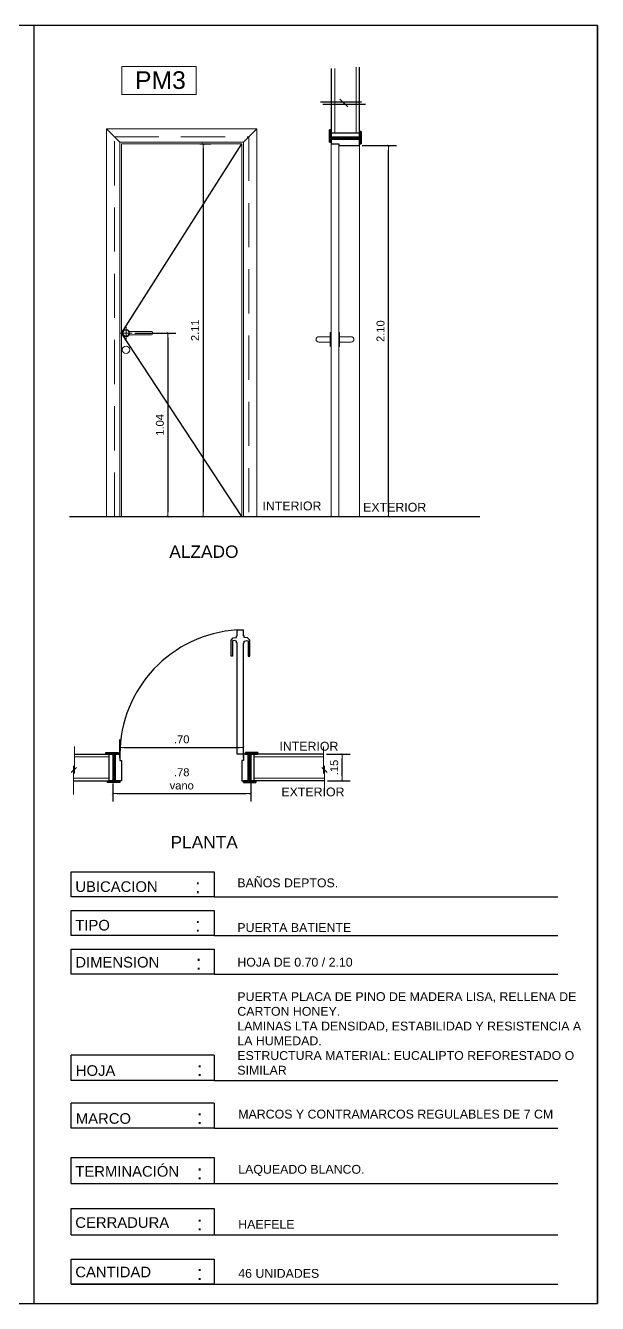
# Model space of a CAD drawing. Extents: x 465 to 637, y -105 to -61.
# Drawn here: x 470.93 to 474.17, y -72.07 to -64.84 of the extents above; entities that cross this region are included whole.
import ezdxf

# ---------------------------------------------------------------- set-up
doc = ezdxf.new("R2010")
doc.units = 0
doc.linetypes.add('DASHED2', pattern=[0.375, 0.25, -0.125])
doc.linetypes.add('HIDDEN', pattern=[9.525, 6.35, -3.175])
for name, color, linetype, lineweight in [('A-Aberturas', 2, 'Continuous', 18), ('A-Cotas', 1, 'Continuous', 5), ('A-Muros', 4, 'Continuous', 18)]:
    doc.layers.add(name, color=color, linetype=linetype, lineweight=lineweight)
for name, color, linetype in [('A-Pisos', 251, 'Continuous'), ('A-Proyección', 1, 'HIDDEN'), ('A-Revoque', 1, 'Continuous'), ('A-Texto', 3, 'Continuous')]:
    doc.layers.add(name, color=color, linetype=linetype)
doc.styles.add('ARIAL', font='arial.ttf')
doc.styles.add('ROMANS', font='arial.ttf')
doc.dimstyles.new('ST-COTA-25', dxfattribs={"dimscale": 0.25, "dimtxt": 0.18, "dimasz": 0.1, "dimexe": 0.18, "dimexo": 0.0625, "dimgap": 0.09, "dimtad": 1, "dimzin": 4, "dimdsep": 46, "dimtxsty": 'ARIAL', "dimblk1": 'COTA_N', "dimblk2": 'COTA_N', "dimsah": 1, "dimcen": 0.09, "dimclrd": 8, "dimclre": 8, "dimclrt": 140, "dimadec": 0, "dimazin": 0, "dimtfac": 1, "dimtix": 1, "dimtmove": 0, "dimatfit": 3, "dimldrblk": 'COTA_N', "dimfxl": 0.18, "dimtolj": 1, "dimtzin": 0, "dimarcsym": 0})

# ---------------------------------------------------------------- blocks, each defined once
blk = doc.blocks.new('CORTE-GA')
at = {"color": 1}
for p, q in [((-0.101, 0), (0.124, 0)), ((-0.047, 0.019), (-0.088, -0.023)), ((-0.253, -0.008), (-0.041, -0.008))]:
    blk.add_line(p, q, dxfattribs=at)
blk = doc.blocks.new('COTA_N')
for p, q in [((-1, 0), (0, 0)), ((0, 0.5), (0, -0.5))]:
    blk.add_line(p, q)
at = {"color": 3, "const_width": 0.065}
blk.add_lwpolyline([(0.14, 0.14), (0.28, 0.28), (0, 0), (-0.14, -0.14), (-0.28, -0.28)], dxfattribs=at)
blk = doc.blocks.new('*D95')
at = {"layer": 'A-Cotas', "color": 8, "lineweight": -2, "transparency": 16777216}
for p, q in [((471.4655, -68.9831), (471.4655, -68.8794)), ((471.4905, -68.9244), (472.1405, -68.9244)), ((472.1655, -68.9831), (472.1655, -68.8794))]:
    blk.add_line(p, q, dxfattribs=at)
at = {"layer": 'Defpoints', "color": 0, "transparency": 16777216}
for p in [(472.1655, -68.9244), (471.4655, -68.9988), (472.1655, -68.9988)]:
    blk.add_point(p, dxfattribs=at)
at = {"layer": 'A-Cotas', "color": 8, "lineweight": -2, "transparency": 16777216, "xscale": 0.025, "yscale": 0.025, "zscale": 0.025, "rotation": 180}
blk.add_blockref('COTA_N', (471.4655, -68.9244), dxfattribs=at)
at = {"layer": 'A-Cotas', "color": 8, "lineweight": -2, "transparency": 16777216, "xscale": 0.025, "yscale": 0.025, "zscale": 0.025}
blk.add_blockref('COTA_N', (472.1655, -68.9244), dxfattribs=at)
at = {"layer": 'A-Cotas', "transparency": 16777216, "insert": (471.8155, -68.8789), "char_height": 0.045, "attachment_point": 5, "style": 'ARIAL'}
blk.add_mtext('\\A1;.70', dxfattribs=at)
blk = doc.blocks.new('*D96')
at = {"layer": 'A-Cotas', "color": 8, "lineweight": -2, "transparency": 16777216}
for p, q in [((472.837, -65.5179), (473.0305, -65.5179)), ((472.9855, -67.5929), (472.9855, -65.5429)), ((472.8226, -67.6179), (473.0305, -67.6179))]:
    blk.add_line(p, q, dxfattribs=at)
at = {"layer": 'Defpoints', "color": 0, "transparency": 16777216}
for p in [(472.8213, -65.5179), (472.9855, -65.5179), (472.807, -67.6179)]:
    blk.add_point(p, dxfattribs=at)
at = {"layer": 'A-Cotas', "color": 8, "lineweight": -2, "transparency": 16777216, "xscale": 0.025, "yscale": 0.025, "zscale": 0.025}
for p, rotation in [((472.9855, -65.5179), 90), ((472.9855, -67.6179), 270)]:
    blk.add_blockref('COTA_N', p, dxfattribs=dict(at, rotation=rotation))
at = {"layer": 'A-Cotas', "transparency": 16777216, "insert": (472.94, -66.5679), "char_height": 0.045, "attachment_point": 5, "rotation": 90, "style": 'ARIAL'}
blk.add_mtext('\\A1;2.10', dxfattribs=at)
blk = doc.blocks.new('*D97')
at = {"layer": 'A-Cotas', "color": 8, "lineweight": -2, "transparency": 16777216}
for p, q in [((472.6339, -68.9628), (472.7685, -68.9628)), ((472.7235, -69.0878), (472.7235, -68.9878)), ((472.6394, -69.1128), (472.7685, -69.1128))]:
    blk.add_line(p, q, dxfattribs=at)
at = {"layer": 'Defpoints', "color": 0, "transparency": 16777216}
for p in [(472.6183, -68.9628), (472.7235, -68.9628), (472.6238, -69.1128)]:
    blk.add_point(p, dxfattribs=at)
at = {"layer": 'A-Cotas', "color": 8, "lineweight": -2, "transparency": 16777216, "xscale": 0.025, "yscale": 0.025, "zscale": 0.025}
for p, rotation in [((472.7235, -68.9628), 90), ((472.7235, -69.1128), 270)]:
    blk.add_blockref('COTA_N', p, dxfattribs=dict(at, rotation=rotation))
at = {"layer": 'A-Cotas', "transparency": 16777216, "insert": (472.6781, -69.0378), "char_height": 0.045, "attachment_point": 5, "rotation": 90, "style": 'ARIAL'}
blk.add_mtext('\\A1;.15', dxfattribs=at)
blk = doc.blocks.new('*D98')
at = {"layer": 'A-Cotas', "color": 8, "lineweight": -2, "transparency": 16777216}
for p, q in [((471.9179, -65.5079), (471.9811, -65.5079)), ((471.9361, -65.5329), (471.9361, -67.5929)), ((471.9179, -67.6179), (471.9811, -67.6179))]:
    blk.add_line(p, q, dxfattribs=at)
at = {"layer": 'Defpoints', "color": 0, "transparency": 16777216}
for p in [(471.9023, -65.5079), (471.9023, -67.6179), (471.9361, -67.6179)]:
    blk.add_point(p, dxfattribs=at)
at = {"layer": 'A-Cotas', "color": 8, "lineweight": -2, "transparency": 16777216, "xscale": 0.025, "yscale": 0.025, "zscale": 0.025}
for p, rotation in [((471.9361, -65.5079), 90), ((471.9361, -67.6179), 270)]:
    blk.add_blockref('COTA_N', p, dxfattribs=dict(at, rotation=rotation))
at = {"layer": 'A-Cotas', "transparency": 16777216, "insert": (471.891, -66.5629), "char_height": 0.045, "attachment_point": 5, "rotation": 90, "style": 'ARIAL'}
blk.add_mtext('\\A1;2.11', dxfattribs=at)
blk = doc.blocks.new('*D99')
at = {"layer": 'A-Cotas', "color": 8, "lineweight": -2, "transparency": 16777216}
for p, q in [((471.5511, -66.5791), (471.7826, -66.5791)), ((471.7376, -66.6041), (471.7376, -67.5929)), ((471.5511, -67.6179), (471.7826, -67.6179))]:
    blk.add_line(p, q, dxfattribs=at)
at = {"layer": 'Defpoints', "color": 0, "transparency": 16777216}
for p in [(471.5355, -66.5791), (471.5355, -67.6179), (471.7376, -67.6179)]:
    blk.add_point(p, dxfattribs=at)
at = {"layer": 'A-Cotas', "color": 8, "lineweight": -2, "transparency": 16777216, "xscale": 0.025, "yscale": 0.025, "zscale": 0.025}
for p, rotation in [((471.7376, -66.5791), 90), ((471.7376, -67.6179), 270)]:
    blk.add_blockref('COTA_N', p, dxfattribs=dict(at, rotation=rotation))
at = {"layer": 'A-Cotas', "transparency": 16777216, "insert": (471.6921, -67.0985), "char_height": 0.045, "attachment_point": 5, "rotation": 90, "style": 'ARIAL'}
blk.add_mtext('\\A1;1.04', dxfattribs=at)
blk = doc.blocks.new('*D100')
at = {"layer": 'A-Cotas', "color": 8, "lineweight": -2, "transparency": 16777216}
for p, q in [((471.4255, -69.1284), (471.4255, -69.2307)), ((472.2055, -69.1284), (472.2055, -69.2307)), ((471.4505, -69.1857), (472.1805, -69.1857))]:
    blk.add_line(p, q, dxfattribs=at)
at = {"layer": 'Defpoints', "color": 0, "transparency": 16777216}
for p in [(471.4255, -69.1128), (472.2055, -69.1128), (472.2055, -69.1857)]:
    blk.add_point(p, dxfattribs=at)
at = {"layer": 'A-Cotas', "color": 8, "lineweight": -2, "transparency": 16777216, "xscale": 0.025, "yscale": 0.025, "zscale": 0.025, "rotation": 180}
blk.add_blockref('COTA_N', (471.4255, -69.1857), dxfattribs=at)
at = {"layer": 'A-Cotas', "color": 8, "lineweight": -2, "transparency": 16777216, "xscale": 0.025, "yscale": 0.025, "zscale": 0.025}
blk.add_blockref('COTA_N', (472.2055, -69.1857), dxfattribs=at)
at = {"layer": 'A-Cotas', "transparency": 16777216, "insert": (471.8155, -69.1027), "char_height": 0.045, "attachment_point": 5, "style": 'ARIAL'}
blk.add_mtext('\\A1;.78\\Pvano', dxfattribs=at)

msp = doc.modelspace()

# ---------------------------------------------------------------- hatches: boundary and pattern name
at = {"transparency": 33554661}
h = msp.add_hatch(dxfattribs=at)
h.set_pattern_fill('ANSI31', color=1, scale=0.001, angle=360, style=0)
h.set_pattern_definition([(45, (429.252796, -168.3744593), (-0.00224506403, 0.00224506403), [])])
h.paths.add_polyline_path([(472.8213, -65.4829), (472.6613, -65.4829), (472.6613, -65.4679), (472.8213, -65.4679)])
h = msp.add_hatch(dxfattribs=at)
h.set_pattern_fill('ANSI31', color=1, scale=0.001, angle=270, style=0)
h.set_pattern_definition([(315, (369.468928, -26.4892188), (0.00224506403, 0.00224506403), [])])
h.paths.add_polyline_path([(471.4255, -68.9628), (471.4255, -69.1128), (471.4405, -69.1128), (471.4405, -68.9628)])
h = msp.add_hatch(dxfattribs=at)
h.set_pattern_fill('ANSI31', color=2, scale=0.001, angle=270, style=0)
h.set_pattern_definition([(315, (369.298928, -25.5542188), (0.00224506403, 0.00224506403), [])])
h.paths.add_polyline_path([(472.1905, -69.1128), (472.1905, -68.9628), (472.2055, -68.9628), (472.2055, -69.1128)])

# ---------------------------------------------------------------- linework, layer by layer
at = {"color": 2, "transparency": 33554661}
for p, q in [((472.6613, -65.4679), (472.6613, -65.4479)), ((472.8213, -65.4679), (472.8213, -65.4479)), ((472.1295, -68.2923), (472.1295, -68.259)), ((472.1295, -68.259), (472.1655, -68.259)), ((472.1295, -68.2923), (472.1295, -68.259)), ((472.1295, -68.259), (472.1655, -68.259)), ((472.1655, -68.2923), (472.1655, -68.259)), ((472.1655, -68.2923), (472.1655, -68.259)), ((472.095, -68.3176), (472.1069, -68.3047)), ((472.095, -68.3176), (472.1069, -68.3047)), ((472.095, -68.4069), (472.095, -68.3176)), ((472.095, -68.4069), (472.095, -68.3176)), ((472.1112, -68.3197), (472.1036, -68.3214)), ((472.1112, -68.3197), (472.1036, -68.3214)), ((472.1036, -68.3214), (472.1036, -68.4069)), ((472.1036, -68.3214), (472.1036, -68.4069)), ((472.1069, -68.3047), (472.1262, -68.302)), ((472.1069, -68.3047), (472.1262, -68.302)), ((472.1257, -68.3224), (472.1112, -68.3197)), ((472.1257, -68.3224), (472.1112, -68.3197)), ((472.1257, -68.3321), (472.1257, -68.3224)), ((472.1257, -68.3321), (472.1257, -68.3224)), ((472.1295, -68.3321), (472.1257, -68.3321)), ((472.1295, -68.3321), (472.1257, -68.3321)), ((472.1262, -68.2923), (472.1295, -68.2923)), ((472.1262, -68.302), (472.1262, -68.2923)), ((472.1262, -68.2923), (472.1295, -68.2923)), ((472.1262, -68.302), (472.1262, -68.2923)), ((472.1295, -68.9628), (472.1295, -68.3321)), ((472.1295, -68.9628), (472.1295, -68.3321)), ((472.1687, -68.2923), (472.1655, -68.2923)), ((472.1687, -68.2923), (472.1655, -68.2923)), ((472.1655, -68.9628), (472.1655, -68.3321)), ((472.1655, -68.3321), (472.1693, -68.3321)), ((472.1655, -68.9628), (472.1655, -68.3321)), ((472.1655, -68.3321), (472.1693, -68.3321)), ((472.1687, -68.302), (472.1687, -68.2923)), ((472.1687, -68.302), (472.1687, -68.2923)), ((472.1881, -68.3047), (472.1687, -68.302)), ((472.1881, -68.3047), (472.1687, -68.302)), ((472.1693, -68.3224), (472.1838, -68.3197)), ((472.1693, -68.3224), (472.1838, -68.3197)), ((472.1693, -68.3321), (472.1693, -68.3224)), ((472.1693, -68.3321), (472.1693, -68.3224)), ((472.1838, -68.3197), (472.1913, -68.3214)), ((472.1838, -68.3197), (472.1913, -68.3214)), ((472.1999, -68.3176), (472.1881, -68.3047)), ((472.1999, -68.3176), (472.1881, -68.3047)), ((472.1913, -68.3214), (472.1913, -68.4069)), ((472.1913, -68.3214), (472.1913, -68.4069)), ((472.1999, -68.4069), (472.1999, -68.3176)), ((472.1999, -68.4069), (472.1999, -68.3176)), ((472.1036, -68.4069), (472.095, -68.4069)), ((472.1036, -68.4069), (472.095, -68.4069)), ((472.1913, -68.4069), (472.1999, -68.4069)), ((472.1913, -68.4069), (472.1999, -68.4069)), ((471.4255, -68.9628), (471.4055, -68.9628)), ((472.1655, -68.9628), (472.1295, -68.9628)), ((472.1655, -68.9628), (472.1295, -68.9628)), ((472.2055, -68.9628), (472.2255, -68.9628)), ((471.4255, -69.1128), (471.4055, -69.1128)), ((472.2055, -69.1128), (472.2255, -69.1128))]:
    msp.add_line(p, q, dxfattribs=at)
for points in [[(472.6513, -65.4279), (472.6513, -65.4979), (472.6613, -65.4979), (472.6613, -65.4279)], [(471.3855, -68.9528), (471.4555, -68.9528), (471.4555, -68.9628), (471.3855, -68.9628)], [(472.2455, -68.9528), (472.1755, -68.9528), (472.1755, -68.9628), (472.2455, -68.9628)], [(471.3955, -69.1128), (471.4655, -69.1128), (471.4655, -69.1228), (471.3955, -69.1228)]]:
    msp.add_lwpolyline(points, close=True, dxfattribs=at)
at = {"color": 2, "linetype": 'ByBlock', "transparency": 33554661}
for points in [[(472.6513, -65.4279), (472.6613, -65.4279), (472.6613, -65.4979), (472.6513, -65.4979)], [(472.6613, -65.4479), (472.6613, -65.4679), (472.8213, -65.4679), (472.8213, -65.4479)], [(472.8213, -65.4379), (472.8313, -65.4379), (472.8313, -65.5079), (472.8213, -65.5079)], [(472.6613, -65.4829), (472.6613, -65.5079), (472.7033, -65.5079), (472.7033, -65.5179), (472.8213, -65.5179), (472.8213, -65.4829)], [(471.4055, -68.9628), (471.4255, -68.9628), (471.4255, -69.1128), (471.4055, -69.1128)], [(471.4405, -68.9628), (471.4655, -68.9628), (471.4655, -68.9988), (471.4755, -68.9988), (471.4755, -69.1128), (471.4405, -69.1128)], [(472.1905, -68.9628), (472.1655, -68.9628), (472.1655, -68.9988), (472.1555, -68.9988), (472.1555, -69.1128), (472.1905, -69.1128)], [(472.2455, -68.9528), (472.2455, -68.9628), (472.1755, -68.9628), (472.1755, -68.9528)], [(472.2255, -68.9628), (472.2055, -68.9628), (472.2055, -69.1128), (472.2255, -69.1128)], [(472.2355, -69.1128), (472.2355, -69.1228), (472.1655, -69.1228), (472.1655, -69.1128)]]:
    msp.add_lwpolyline(points, close=True, dxfattribs=at)
at = {"transparency": 33554661}
for points in [[(472.8213, -65.4379), (472.8213, -65.5079), (472.8313, -65.5079), (472.8313, -65.4379)], [(472.2355, -69.1128), (472.1655, -69.1128), (472.1655, -69.1228), (472.2355, -69.1228)]]:
    msp.add_lwpolyline(points, close=True, dxfattribs=at)
at = {"color": 1, "transparency": 33554661}
msp.add_arc((472.1741, -68.9662), 0.7086, 93.61301, 179.72057, dxfattribs=at)
at = {"layer": 'A-Aberturas', "color": 3}
for p, q in [((471.3905, -65.4229), (472.2405, -65.4229)), ((471.3905, -67.6179), (471.3905, -65.4229)), ((472.2405, -65.4229), (472.2405, -67.6179)), ((471.4655, -65.4979), (472.1655, -65.4979)), ((471.4655, -67.6179), (471.4655, -65.4979)), ((472.1655, -65.4979), (472.1655, -67.6179))]:
    msp.add_line(p, q, dxfattribs=at)
at = {"layer": 'A-Aberturas', "color": 1, "linetype": 'DASHED2'}
for p, q in [((471.4355, -65.4679), (472.1955, -65.4679)), ((471.4355, -67.6179), (471.4355, -65.4679)), ((472.1955, -65.4679), (472.1955, -67.6179))]:
    msp.add_line(p, q, dxfattribs=at)
at = {"layer": 'A-Aberturas', "color": 1}
for p, q in [((471.4755, -65.5079), (472.1555, -65.5079)), ((471.4755, -67.6179), (471.4755, -65.5079)), ((472.1555, -65.5079), (472.1555, -67.6179))]:
    msp.add_line(p, q, dxfattribs=at)
at = {"layer": 'A-Aberturas'}
for p, q in [((472.8213, -65.5179), (472.8213, -67.6179)), ((472.5903, -66.5999), (472.6558, -66.5999)), ((472.7743, -66.5999), (472.7088, -66.5999)), ((472.5903, -66.6299), (472.6558, -66.6299)), ((472.7743, -66.6299), (472.7088, -66.6299))]:
    msp.add_line(p, q, dxfattribs=at)
at = {"layer": 'A-Aberturas', "color": 3}
for points in [[(471.4655, -65.4979), (471.3905, -65.4229)], [(472.2405, -65.4229), (472.1655, -65.4979)]]:
    msp.add_lwpolyline(points, dxfattribs=at)
msp.add_lwpolyline([(472.6613, -67.6179), (472.7033, -67.6179), (472.7033, -65.5079), (472.6613, -65.5079)], close=True, dxfattribs=at)
at = {"layer": 'A-Aberturas'}
for points in [[(472.6563, -66.6549), (472.6613, -66.6549), (472.6613, -66.5749), (472.6558, -66.5749), (472.6558, -66.6549)], [(472.7083, -66.6549), (472.7033, -66.6549), (472.7033, -66.5749), (472.7088, -66.5749), (472.7088, -66.6549)]]:
    msp.add_lwpolyline(points, dxfattribs=at)
for centre, start, end in [((472.5903, -66.6149), 90, 270), ((472.7743, -66.6149), 270, 90)]:
    msp.add_arc(centre, 0.015, start, end, dxfattribs=at)
at = {"layer": 'A-Cotas'}
for p, q in [((471.5005, -66.5441), (471.5005, -66.6141)), ((471.5355, -66.5791), (471.4655, -66.5791)), ((471.6455, -66.5691), (471.5144, -66.5691)), ((471.6455, -66.5891), (471.5144, -66.5891)), ((471.6505, -66.5741), (471.6505, -66.5841))]:
    msp.add_line(p, q, dxfattribs=at)
at = {"layer": 'A-Cotas', "color": 1}
msp.add_lwpolyline([(471.4776, -65.2277), (471.8971, -65.2277), (471.8971, -65.0692), (471.4776, -65.0692)], close=True, dxfattribs=at)
at = {"layer": 'A-Cotas'}
for centre, radius in [((471.5005, -66.5791), 0.0209), ((471.5005, -66.5791), 0.0171), ((471.5005, -66.6733), 0.0209)]:
    msp.add_circle(centre, radius, dxfattribs=at)
for centre, start, end in [((471.6455, -66.5741), 0, 90), ((471.6455, -66.5841), 270, 0)]:
    msp.add_arc(centre, 0.005, start, end, dxfattribs=at)
at = {"layer": 'A-Muros'}
for p, q in [((472.6813, -65.0808), (472.6813, -65.4479)), ((472.8013, -65.4479), (472.8013, -65.0732)), ((471.2087, -68.9778), (471.4055, -68.9778)), ((472.6183, -68.9778), (472.2255, -68.9778)), ((471.2032, -69.0978), (471.4055, -69.0978)), ((472.6238, -69.0978), (472.2255, -69.0978))]:
    msp.add_line(p, q, dxfattribs=at)
at = {"layer": 'A-Muros', "color": 2}
msp.add_line((472.1905, -68.9778), (472.1905, -69.0978), dxfattribs=at)
at = {"layer": 'A-Pisos', "color": 4}
msp.add_line((471.1799, -67.6179), (473.5019, -67.6179), dxfattribs=at)
at = {"layer": 'A-Proyección'}
for p, q in [((472.6013, -65.2708), (472.8325, -65.2708)), ((472.8549, -65.2844), (472.6131, -65.2844)), ((472.7098, -65.2545), (472.7544, -65.2991))]:
    msp.add_line(p, q, dxfattribs=at)
at = {"layer": 'A-Proyección', "color": 1, "linetype": 'HIDDEN', "ltscale": 0.5}
for p, q in [((471.4755, -66.5791), (472.1555, -65.5079)), ((472.1555, -67.6179), (471.4755, -66.5791))]:
    msp.add_line(p, q, dxfattribs=at)
at = {"layer": 'A-Revoque', "color": 1}
for p, q in [((472.6613, -65.0808), (472.6613, -65.5029)), ((472.8213, -65.5029), (472.8213, -65.0732))]:
    msp.add_line(p, q, dxfattribs=at)
at = {"layer": 'A-Revoque', "color": 2}
for p, q in [((472.6763, -65.4829), (472.6613, -65.4829)), ((472.8213, -65.4829), (472.7963, -65.4829)), ((472.1905, -68.9778), (472.1905, -68.9628)), ((472.1905, -69.1128), (472.1905, -69.0978))]:
    msp.add_line(p, q, dxfattribs=at)
at = {"layer": 'A-Revoque'}
for p, q in [((471.2087, -68.9628), (471.4255, -68.9628)), ((472.6183, -68.9628), (472.2255, -68.9628)), ((471.2032, -69.1128), (471.4255, -69.1128)), ((472.6238, -69.1128), (472.2255, -69.1128))]:
    msp.add_line(p, q, dxfattribs=at)
at = {"layer": 'A-Texto', "color": 1}
for p, q in [((471.1895, -69.6291), (471.9985, -69.6291)), ((471.1895, -69.7708), (471.1895, -69.6291)), ((471.9985, -69.6291), (471.9985, -69.7708)), ((471.9985, -69.7708), (471.1895, -69.7708)), ((471.9985, -69.7708), (473.9421, -69.7708)), ((471.1895, -69.9893), (471.1895, -69.8476)), ((471.1895, -69.8476), (471.9985, -69.8476)), ((471.9985, -69.8476), (471.9985, -69.9893)), ((471.9985, -69.9893), (471.1895, -69.9893)), ((471.9985, -69.9893), (473.9421, -69.9893)), ((471.1895, -70.2078), (471.1895, -70.0661)), ((471.1895, -70.0661), (471.9985, -70.0661)), ((471.9985, -70.0661), (471.9985, -70.2078)), ((471.9985, -70.2078), (471.1895, -70.2078)), ((471.9985, -70.2078), (473.9421, -70.2078)), ((471.1895, -70.809), (471.1895, -70.6673)), ((471.9985, -70.6673), (471.1895, -70.6673)), ((471.9985, -70.6673), (471.9985, -70.809)), ((471.9985, -70.809), (471.1895, -70.809)), ((471.9985, -70.809), (471.1895, -70.809)), ((471.9985, -70.809), (473.9421, -70.809)), ((471.1895, -71.0803), (471.1895, -70.9386)), ((471.9985, -70.9386), (471.1895, -70.9386)), ((471.9985, -70.9386), (471.9985, -71.0803)), ((471.9985, -71.0803), (471.1895, -71.0803)), ((471.9985, -71.0803), (471.1895, -71.0803)), ((471.9985, -71.0803), (473.9421, -71.0803)), ((471.1895, -71.393), (471.1895, -71.2453)), ((471.1895, -71.2453), (471.9985, -71.2453)), ((471.9985, -71.2453), (471.9985, -71.393)), ((471.1895, -71.393), (473.9421, -71.393)), ((471.1895, -71.6828), (471.1895, -71.5352)), ((471.1895, -71.5352), (471.9985, -71.5352)), ((471.9985, -71.5352), (471.9985, -71.6828)), ((471.1895, -71.6828), (473.9421, -71.6828)), ((471.1895, -71.9626), (471.1895, -71.8209)), ((471.1895, -71.8209), (471.9985, -71.8209)), ((471.9985, -71.8209), (471.9985, -71.9626)), ((471.1895, -71.9626), (473.9421, -71.9626)), ((471.9985, -71.9626), (471.1895, -71.9626))]:
    msp.add_line(p, q, dxfattribs=at)
at = {"layer": 'A-Texto'}
msp.add_lwpolyline([(464.6023, -72.0718), (474.1667, -72.0718), (474.1667, -64.8381), (464.6023, -64.8381)], close=True, dxfattribs=at)
for points in [[(470.9786, -64.8381), (470.9786, -72.0718)], [(470.9786, -64.8381), (470.9786, -72.0718)], [(474.1667, -64.8381), (474.1667, -72.0718)]]:
    msp.add_lwpolyline(points, dxfattribs=at)

# ---------------------------------------------------------------- block references
at = {"layer": 'A-Aberturas', "yscale": 0.7224999999999966}
for p, xscale, zscale, rotation in [((471.2032, -69.1011), -0.7224999999999966, 0.7224999999999999, 90), ((472.6238, -69.1011), 0.7224999999999966, 0.7224999999999966, 270)]:
    msp.add_blockref('CORTE-GA', p, dxfattribs=dict(at, xscale=xscale, zscale=zscale, rotation=rotation))

# ---------------------------------------------------------------- texts
at = {"layer": 'A-Aberturas', "style": 'ROMANS'}
msp.add_text('PM3', height=0.1, dxfattribs=at).set_placement((471.5515, -65.1969))
at = {"layer": 'A-Texto', "style": 'ROMANS'}
for s, p in [('INTERIOR', (472.2721, -67.5825)), ('EXTERIOR', (472.8415, -67.5899)), ('INTERIOR', (472.368, -68.9426)), ('EXTERIOR', (472.3792, -69.2014))]:
    msp.add_text(s, height=0.05, dxfattribs=at).set_placement(p)
at = {"layer": 'A-Texto', "color": 4, "style": 'ROMANS'}
for s, height, p in [('ALZADO', 0.07, (471.7452, -67.8512)), ('PLANTA', 0.07, (471.7523, -69.4961)), ('UBICACION', 0.06, (471.2137, -69.7423)), (':', 0.08, (471.8913, -69.7494)), ('TIPO           ', 0.06, (471.2137, -69.9607)), (':', 0.08, (471.8913, -69.9679)), ('DIMENSION', 0.06, (471.2137, -70.1702)), (':', 0.08, (471.8959, -70.1825)), ('HOJA', 0.06, (471.2166, -70.7834)), (':', 0.08, (471.9015, -70.785)), ('MARCO', 0.06, (471.2166, -71.0547)), (':', 0.08, (471.9015, -71.0563)), ('TERMINACIÓN', 0.06, (471.2137, -71.3542)), (':', 0.08, (471.9015, -71.369)), ('CERRADURA', 0.06, (471.2137, -71.644)), (':', 0.08, (471.9015, -71.6588)), ('CANTIDAD', 0.06, (471.2137, -71.9238)), (':', 0.08, (471.9015, -71.9386))]:
    msp.add_text(s, height=height, dxfattribs=at).set_placement(p)
at = {"layer": 'A-Texto', "color": 3, "style": 'ROMANS'}
for s, p in [('PUERTA BATIENTE', (472.1301, -69.969)), ('HOJA DE 0.70 / 2.10', (472.1301, -70.1651)), ('46 UNIDADES', (472.1352, -71.9266))]:
    msp.add_text(s, height=0.05, dxfattribs=at).set_placement(p)
at = {"layer": 'A-Texto', "color": 3, "char_height": 0.05, "attachment_point": 1, "style": 'ROMANS'}
for s, insert, width in [('BAÑOS DEPTOS.', (472.1301, -69.666), 1.942933), ('{\\C256;PUERTA PLACA DE PINO DE MADERA LISA, RELLENA DE\\PCARTON HONEY.\\PLAMINAS LTA DENSIDAD, ESTABILIDAD Y RESISTENCIA A LA HUMEDAD.\\PESTRUCTURA MATERIAL: EUCALIPTO REFORESTADO O SIMILAR}', (472.1301, -70.31), 1.942933), ('{\\C256;MARCOS Y CONTRAMARCOS REGULABLES DE 7 CM}', (472.1352, -70.9749), 1.949462), ('{\\C256;LAQUEADO BLANCO.}', (472.1352, -71.2876), 1.949462), ('HAEFELE ', (472.1352, -71.5987), 1.949462)]:
    msp.add_mtext(s, dxfattribs=dict(at, insert=insert, width=width))

# ---------------------------------------------------------------- dimensions: what is measured, and where the dimension line sits
at = {"layer": 'A-Cotas'}
for base, p1, p2, picture, middle in [((471.9361, -67.6179), (471.9023, -65.5079), (471.9023, -67.6179), '*D98', (471.891, -66.5629)), ((472.9855, -65.5179), (472.807, -67.6179), (472.8213, -65.5179), '*D96', (472.94, -66.5679)), ((471.7376, -67.6179), (471.5355, -66.5791), (471.5355, -67.6179), '*D99', (471.6921, -67.0985)), ((472.7235, -68.9628), (472.6238, -69.1128), (472.6183, -68.9628), '*D97', (472.6781, -69.0378))]:
    dim = msp.add_linear_dim(base=base, p1=p1, p2=p2, angle=90, dimstyle='ST-COTA-25', override={"dimclrt": 256}, dxfattribs=at)
    dim.commit()
    dim.dimension.update_dxf_attribs({"geometry": picture, "text_midpoint": middle})
dim = msp.add_linear_dim(base=(472.1655, -68.9244), p1=(471.4655, -68.9988), p2=(472.1655, -68.9988), dimstyle='ST-COTA-25', override={"dimclrt": 256}, dxfattribs=at)
dim.commit()
dim.dimension.update_dxf_attribs({"geometry": '*D95', "text_midpoint": (471.8155, -68.8789)})
dim = msp.add_linear_dim(base=(472.2055, -69.1857), p1=(471.4255, -69.1128), p2=(472.2055, -69.1128), text='<>\\Pvano', dimstyle='ST-COTA-25', override={"dimclrt": 256}, dxfattribs=at)
dim.commit()
dim.dimension.update_dxf_attribs({"geometry": '*D100', "text_midpoint": (471.8155, -69.1027)})

doc.saveas('drawing.dxf')
